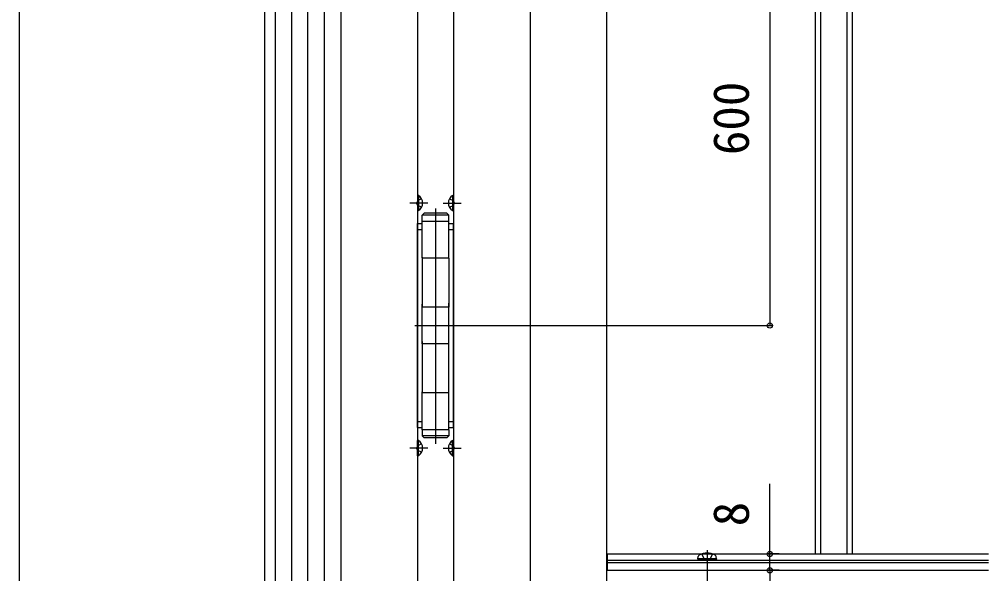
# Model space of a CAD drawing. Units: millimetres, scale not verified. Extents: x -1050 to 1050, y -1565 to 1555.
# Drawn here: x -311.4 to 163.3, y 540 to 811.4 of the extents above; entities that cross this region are included whole.
import ezdxf
from ezdxf.enums import TextEntityAlignment as Align

# ---------------------------------------------------------------- set-up
doc = ezdxf.new("R2010")
doc.units = ezdxf.units.MM
doc.header["$LTSCALE"] = 8
for name, color, linetype in [('0-4_YKK_12', 2, 'Continuous'), ('0-5_YKK_13', 4, 'Continuous'), ('0-7_YKK_D', 6, 'Continuous')]:
    doc.layers.add(name, color=color, linetype=linetype)
doc.styles.add('ＭＳ ゴシック', font='')
doc.styles.get('ＭＳ ゴシック').set_extended_font_data('MS Gothic')

msp = doc.modelspace()

# ---------------------------------------------------------------- linework, layer by layer
at = {"layer": '0-4_YKK_12'}
for p, q in [((-153.92, 1098.467), (-153.92, 204.486)), ((-61.32, 1091.467), (-61.32, 493.593)), ((-191.42, 1079.467), (-191.42, 204.486)), ((-116.42, 1079.467), (-116.42, 424.57)), ((-23.82, 1079.467), (-23.82, 505.593)), ((-185.92, 448.093), (-185.92, 1001.467)), ((-177.955, 450.46), (-177.955, 999.1)), ((-170.085, 450.593), (-170.085, 998.967)), ((-161.92, 448.093), (-161.92, 1001.467)), ((78.439, 549.593), (78.439, 998.467)), ((81.027, 998.467), (81.027, 549.593)), ((93.851, 998.467), (93.851, 549.593)), ((96.439, 998.467), (96.439, 549.593)), ((-23.32, 549.593), (163.309, 549.593)), ((-23.32, 541.593), (-23.32, 549.593)), ((-23.32, 546.593), (163.309, 546.593)), ((-23.82, 541.593), (163.309, 541.593)), ((-23.32, 545.393), (163.309, 545.393))]:
    msp.add_line(p, q, dxfattribs=at)
msp.add_lwpolyline([(-98.82, 1081.467), (-98.82, 1079.467), (-98.82, 505.593)], dxfattribs=at)
at = {"layer": '0-5_YKK_13'}
for p, q in [((-115.911, 725.217), (-116.42, 725.217)), ((-116.42, 725.217), (-116.42, 717.717)), ((-99.329, 725.217), (-98.82, 725.217)), ((-98.82, 725.217), (-98.82, 717.717)), ((-111.42, 721.467), (-120.17, 721.467)), ((-107.62, 718.698), (-107.62, 670.468)), ((-103.82, 721.467), (-95.07, 721.467)), ((-113.119, 716.467), (-114.119, 715.467)), ((-114.119, 712.468), (-114.119, 715.467)), ((-101.119, 715.467), (-114.119, 715.467)), ((-114.119, 694.568), (-114.119, 712.468)), ((-101.119, 712.468), (-114.119, 712.468)), ((-102.119, 716.467), (-113.119, 716.467)), ((-101.119, 715.467), (-102.119, 716.467)), ((-101.119, 712.467), (-101.119, 715.467)), ((-101.119, 694.567), (-101.119, 712.467)), ((-116.42, 711.467), (-114.119, 711.467)), ((-116.42, 611.467), (-116.42, 711.467)), ((-116.42, 708.467), (-114.119, 708.467)), ((-101.119, 711.467), (-98.82, 711.467)), ((-101.119, 708.467), (-98.82, 708.467)), ((-98.82, 611.467), (-98.82, 711.467)), ((-114.12, 694.95), (-114.12, 670.467)), ((-101.12, 694.467), (-114.119, 694.467)), ((-101.12, 694.467), (-101.12, 670.467)), ((-114.119, 652.568), (-114.119, 671.964)), ((-101.12, 670.467), (-114.119, 670.467)), ((-107.62, 673.341), (-107.621, 603.585)), ((-101.119, 652.568), (-101.119, 672.454)), ((-117.781, 661.467), (-96.12, 661.467)), ((-114.12, 653.637), (-114.12, 628.468)), ((-101.119, 652.467), (-114.119, 652.467)), ((-101.12, 628.467), (-101.12, 653.528)), ((-101.119, 628.467), (-114.12, 628.467)), ((-114.119, 610.468), (-114.119, 629.073)), ((-101.119, 610.468), (-101.119, 629.78)), ((-116.42, 614.467), (-114.119, 614.467)), ((-101.119, 614.467), (-98.82, 614.467)), ((-116.42, 611.467), (-114.119, 611.467)), ((-101.119, 610.468), (-114.119, 610.468)), ((-114.119, 610.468), (-114.119, 607.468)), ((-101.119, 611.467), (-98.82, 611.467)), ((-101.119, 610.468), (-101.119, 607.468)), ((-116.42, 597.718), (-116.42, 605.218)), ((-101.119, 607.468), (-114.119, 607.468)), ((-114.119, 607.468), (-113.119, 606.468)), ((-102.119, 606.468), (-113.119, 606.468)), ((-102.119, 606.468), (-101.119, 607.468)), ((-98.82, 597.718), (-98.82, 605.218)), ((-111.42, 601.468), (-120.17, 601.468)), ((-103.82, 601.468), (-95.07, 601.468)), ((-115.911, 597.718), (-116.42, 597.718)), ((-99.329, 597.718), (-98.82, 597.718)), ((25.439, 551.536), (25.439, 530.464)), ((20.834, 547.181), (21.037, 548.328)), ((30.043, 547.181), (20.834, 547.181)), ((20.834, 547.181), (20.938, 546.593)), ((29.939, 546.593), (20.938, 546.593)), ((30.043, 547.181), (29.841, 548.328)), ((30.043, 547.181), (29.939, 546.593))]:
    msp.add_line(p, q, dxfattribs=at)
for points in [[(-114.41, 723.517), (-116.266, 722.612), (-116.875, 721.467)], [(-115.911, 725.217), (-115.911, 717.717), (-116.42, 717.717)], [(-100.829, 723.517), (-98.974, 722.612), (-98.365, 721.467)], [(-99.329, 725.217), (-99.329, 717.717), (-98.82, 717.717)], [(-114.41, 719.417), (-116.266, 720.322), (-116.875, 721.467)], [(-100.829, 719.417), (-98.974, 720.322), (-98.365, 721.467)], [(-114.41, 603.518), (-116.266, 602.613), (-116.875, 601.468)], [(-115.911, 597.718), (-115.911, 605.218), (-116.42, 605.218)], [(-100.829, 603.518), (-98.974, 602.613), (-98.365, 601.468)], [(-99.329, 597.718), (-99.329, 605.218), (-98.82, 605.218)], [(-114.41, 599.418), (-116.266, 600.323), (-116.875, 601.468)], [(-100.829, 599.418), (-98.974, 600.323), (-98.365, 601.468)], [(22.731, 549.629), (24.091, 546.902), (25.439, 546.186)], [(28.146, 549.629), (26.786, 546.902), (25.439, 546.186)]]:
    msp.add_lwpolyline(points, dxfattribs=at)
for centre, radius, start, end in [((-118.446, 721.467), 4.527, 304.06672, 55.93331), ((-96.793, 721.467), 4.527, 124.06671, 235.93329), ((-118.446, 601.468), 4.527, 304.06669, 55.93328), ((-96.793, 601.468), 4.527, 124.06671, 235.93329), ((22.08, 548.144), 1.059, 120.63591, 170), ((25.439, 542.473), 7.651, 59.36409, 120.63591), ((28.798, 548.144), 1.059, 10, 59.36409)]:
    msp.add_arc(centre, radius, start, end, dxfattribs=at)
at = {"layer": '0-7_YKK_D'}
for p, q in [((-311.42, 448.093), (-311.42, 1076.467)), ((56.18, 881.467), (56.18, 661.467)), ((-97.82, 661.467), (57.18, 661.467)), ((56.18, 549.593), (56.18, 583.975)), ((60.79, 549.593), (55.18, 549.593)), ((56.18, 541.593), (56.18, 549.593)), ((60.79, 541.593), (55.18, 541.593)), ((56.18, 541.593), (56.18, 506.593)), ((56.18, 541.593), (56.18, 536.493))]:
    msp.add_line(p, q, dxfattribs=at)
for centre in [(56.18, 661.467), (56.18, 549.593), (56.18, 541.593), (56.18, 541.593)]:
    msp.add_circle(centre, 1.275, dxfattribs=at)

# ---------------------------------------------------------------- texts
at = {"layer": '0-7_YKK_D', "style": 'ＭＳ ゴシック'}
for s, p in [('600', (51.18, 744.945)), ('8', (51.18, 563.156))]:
    msp.add_text(s, height=17.6, rotation=90, dxfattribs=at).set_placement(p, align=Align.BOTTOM_LEFT)

doc.saveas('drawing.dxf')
